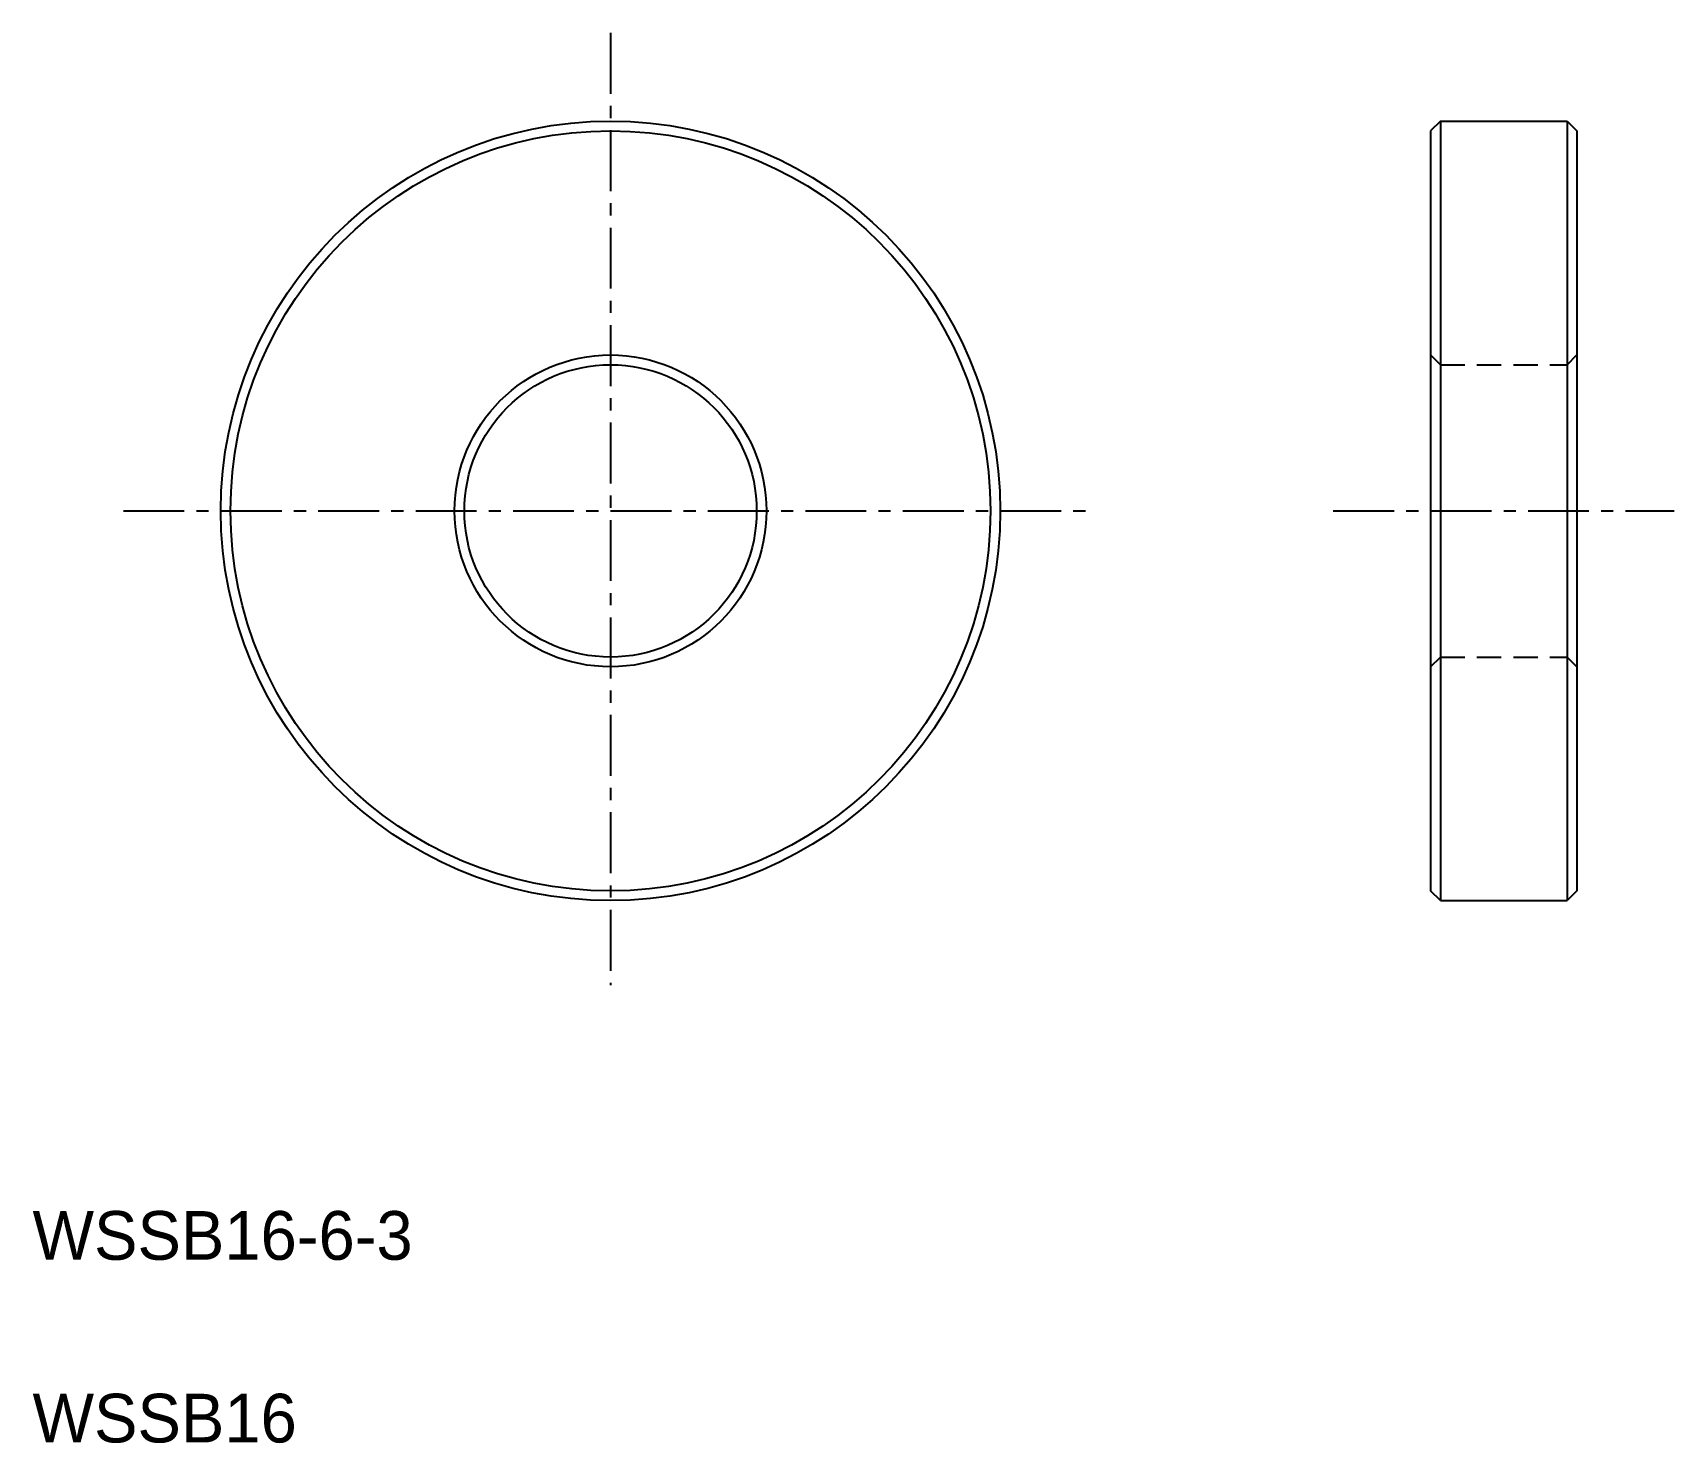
# Model space of a CAD drawing. Extents: x 2.5 to 36.2, y 2.5 to 31.4.
import ezdxf

# ---------------------------------------------------------------- set-up
doc = ezdxf.new("R2010")
doc.units = 0
doc.linetypes.add('CENTER', pattern=[2, 1.25, -0.25, 0.25, -0.25])
doc.linetypes.add('DASHED', pattern=[0.75, 0.5, -0.25])
doc.layers.get('0').update_dxf_attribs({"linetype": 'CONTINUOUS'})
doc.layers.add('CENTER', color=1, linetype='CENTER')

msp = doc.modelspace()

# ---------------------------------------------------------------- linework, layer by layer
at = {"color": 7, "linetype": 'CONTINUOUS'}
for p, q in [((31.4, 29.621), (31.2, 29.421)), ((31.2, 29.421), (31.2, 13.821)), ((31.4, 29.621), (34, 29.621)), ((31.4, 29.621), (31.4, 13.621)), ((34, 29.621), (34, 13.621)), ((34, 29.621), (34.2, 29.421)), ((34.2, 29.421), (34.2, 13.821)), ((31.4, 13.621), (31.2, 13.821)), ((34.2, 13.821), (34, 13.621)), ((31.4, 13.621), (34, 13.621))]:
    msp.add_line(p, q, dxfattribs=at)
at = {"color": 3, "linetype": 'DASHED'}
for p, q in [((31.2, 24.821), (31.4, 24.621)), ((31.4, 24.621), (34, 24.621)), ((34, 24.621), (34.2, 24.821)), ((31.2, 18.421), (31.4, 18.621)), ((31.4, 18.621), (34, 18.621)), ((34, 18.621), (34.2, 18.421))]:
    msp.add_line(p, q, dxfattribs=at)
msp.add_line((31.2, 21.621), (31.2, 21.621))
at = {"color": 7, "linetype": 'CONTINUOUS'}
for radius in [8, 7.8, 3.2, 3]:
    msp.add_circle((14.365, 21.621), radius, dxfattribs=at)
at = {"layer": 'CENTER', "color": 1, "linetype": 'CENTER'}
for p, q in [((14.365, 31.434), (14.365, 11.889)), ((4.365, 21.621), (24.365, 21.621)), ((29.2, 21.621), (36.2, 21.621))]:
    msp.add_line(p, q, dxfattribs=at)

# ---------------------------------------------------------------- texts
at = {"color": 7, "linetype": 'CONTINUOUS'}
for s, p in [('WSSB16-6-3', (2.5, 6.25)), ('WSSB16', (2.5, 2.5))]:
    msp.add_text(s, height=1, dxfattribs=at).set_placement(p)

doc.saveas('drawing.dxf')
